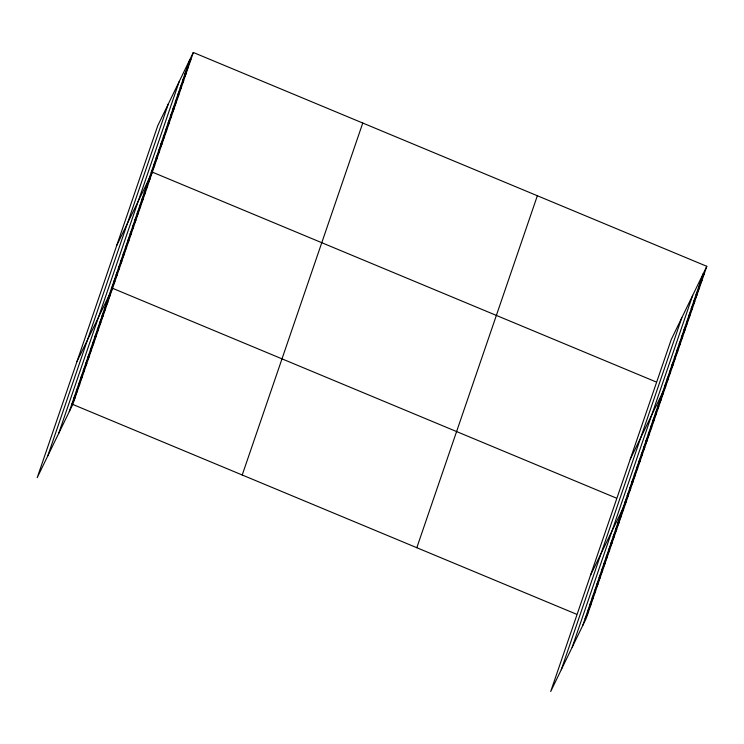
<?xml version="1.0" encoding="UTF-8"?>
<svg xmlns="http://www.w3.org/2000/svg" width="744" height="744" viewBox="0 0 744 744"><rect width="100%" height="100%" fill="white"/><g stroke="black" fill="none" stroke-linecap="round" stroke-linejoin="round"><path stroke-width="1.12" d="M47.783 455.886L168.33 103.928M58.692 433.427L179.239 81.468M69.276 411.627L189.822 59.66M193.319 52.471L157.747 125.727L37.2 477.685L72.773 404.429L193.319 52.471L706.8 266.315L586.253 618.273L550.681 691.529L671.228 339.571L706.8 266.315M242.219 474.998L362.765 123.039M416.807 547.705L537.354 195.746M561.264 669.73L681.811 317.772M572.173 647.271L692.72 295.312M582.757 625.471L703.303 273.513M187.414 66.7L190.91 59.501M185.005 73.74L188.502 66.541M182.596 80.78L186.084 73.582M180.178 87.82L183.675 80.622M177.77 94.86L181.266 87.662M175.361 101.9L178.858 94.702M172.952 108.94L176.44 101.742M170.534 115.98L174.031 108.782M168.125 123.02L171.622 115.822M165.717 130.06L169.214 122.862M163.308 137.091L166.805 129.902M160.89 144.131L164.387 136.933M158.481 151.172L161.978 143.973M156.073 158.212L159.569 151.013M153.664 165.252L157.161 158.053M151.246 172.292L154.743 165.094M116.761 245.39L152.334 172.134L655.845 381.83M146.503 186.167L149.99 178.969M144.159 192.994L147.656 185.795M141.816 199.829L145.312 192.631M139.481 206.655L142.978 199.466M137.138 213.491L140.635 206.293M134.803 220.326L138.291 213.128M132.46 227.153L135.957 219.954M130.116 233.988L133.613 226.79M127.782 240.823L131.27 233.625M125.438 247.65L128.935 240.452M123.095 254.485L126.592 247.287M120.761 261.321L124.257 254.123M118.417 268.147L121.914 260.949M116.083 274.982L119.57 267.784M113.739 281.818L117.236 274.62M111.395 288.644L114.892 281.446M76.985 361.538L112.558 288.281L616.069 497.978M106.718 302.315L110.214 295.117M104.374 309.141L107.871 301.943M102.04 315.977L105.536 308.779M99.696 322.803L103.193 315.614M97.362 329.639L100.849 322.44M95.018 336.474L98.515 329.276M92.675 343.3L96.171 336.102M90.34 350.136L93.837 342.938M87.997 356.971L91.493 349.773M85.662 363.797L89.15 356.599M83.319 370.633L86.816 363.435M80.975 377.468L84.472 370.27M78.641 384.295L82.128 377.096M76.297 391.13L79.794 383.932M73.954 397.966L77.45 390.767M71.619 404.792L75.116 397.594M700.894 280.553L704.391 273.355M698.486 287.593L701.983 280.395M696.068 294.624L699.565 287.435M693.659 301.664L697.156 294.466M691.25 308.704L694.747 301.506M688.842 315.744L692.339 308.546M686.424 322.784L689.921 315.586M684.015 329.825L687.512 322.626M681.606 336.865L685.103 329.666M679.198 343.905L682.694 336.707M676.789 350.945L680.276 343.747M674.371 357.985L677.868 350.787M671.962 365.025L675.459 357.827M669.554 372.056L673.05 364.867M667.145 379.096L670.632 371.898M664.727 386.136L668.224 378.938M630.242 459.243L665.815 385.978M659.975 400.012L663.471 392.813M657.64 406.838L661.137 399.649M655.297 413.673L658.793 406.475M652.962 420.509L656.45 413.311M650.619 427.335L654.116 420.137M648.275 434.171L651.772 426.972M645.941 441.006L649.438 433.808M643.597 447.832L647.094 440.634M641.254 454.668L644.75 447.469M638.919 461.503L642.416 454.305M636.576 468.329L640.072 461.131M634.241 475.165L637.729 467.967M631.898 482L635.395 474.802M629.554 488.827L633.051 481.628M627.22 495.662L630.717 488.464M624.876 502.498L628.373 495.299M590.457 575.382L626.029 502.126M620.198 516.159L623.695 508.961M617.855 522.986L621.352 515.797M615.521 529.821L619.008 522.623M613.177 536.656L616.674 529.458M610.833 543.483L614.33 536.284M608.499 550.318L611.996 543.12M606.155 557.154L609.652 549.956M603.821 563.98L607.309 556.782M601.478 570.815L604.974 563.617M599.134 577.651L602.631 570.453M596.8 584.477L600.296 577.279M594.456 591.313L597.953 584.114M592.112 598.148L595.609 590.95M589.778 604.974L593.275 597.776M587.434 611.81L590.931 604.612M585.1 618.636L588.588 611.447M72.773 404.429L576.284 614.126"/></g></svg>
